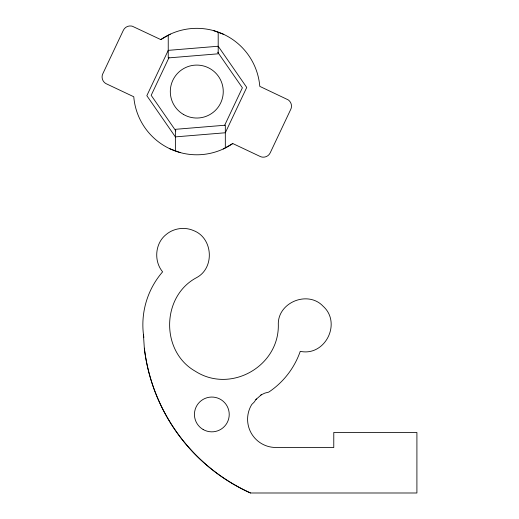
<?xml version="1.0" encoding="UTF-8"?>
<svg xmlns="http://www.w3.org/2000/svg" width="519" height="519" viewBox="0 0 519 519"><rect width="100%" height="100%" fill="white"/><g stroke="black" fill="none" stroke-linecap="round" stroke-linejoin="round"><path stroke-width="0.78" d="M255.867 399.572L261.258 394.829L264.872 393.104L268.745 392.111A80.932 80.932 0 0 0 299.716 352.829L300.235 351.331C325.147 356.702 341.976 322.954 323.052 306.184C308.215 290.368 278.534 301.915 278.288 323.603C280.039 365.869 230.838 394.083 195.332 371.247C160.462 351.558 161.201 296.193 196.759 277.542C215.002 267.707 212.933 237.799 193.516 230.566C184.595 226.628 173.58 228.224 166.138 234.536C155.019 243.275 153.624 261.076 162.616 271.846L162.246 272.261A80.932 80.932 0 0 0 143.419 334.333L144.327 348.184A182.461 182.461 0 0 0 250.521 492.992L416.906 492.992L416.913 432.489L333.788 432.424L333.769 447.547L275.706 447.475A28.208 28.208 0 0 1 251.793 404.45L254.07 402.231L256.38 398.955M261.258 394.829L260.577 395.257M169.012 57.583L151.178 95.327L175.87 130.957M224.552 125.546L242.386 87.802L217.695 52.172M160.78 39.593A63.221 63.221 0 0 1 259.792 86.368L288.032 99.784A7.564 7.564 0 0 1 289.102 100.621L289.343 100.861A7.564 7.564 0 0 1 291.477 106.071L291.47 106.408A7.564 7.564 0 0 1 290.75 109.36L270.211 152.846A7.564 7.564 0 0 1 263.088 157.173L262.75 157.153A7.564 7.564 0 0 1 260.142 156.453L232.784 143.536A63.221 63.221 0 0 1 133.772 96.761L106.116 83.689A7.564 7.564 0 0 1 105.253 83.15L104.981 82.949A7.564 7.564 0 0 1 102.113 76.377L102.146 76.04A7.564 7.564 0 0 1 102.814 73.769L123.353 30.284A7.564 7.564 0 0 1 131.151 26.008L131.489 26.06A7.564 7.564 0 0 1 132.475 26.3L160.78 39.593L170.349 34.131M223.215 148.998L232.784 143.536M213.452 30.576L223.786 34.397M169.778 148.732L180.112 152.554M143.419 334.333L143.854 337.48M225.324 147.792L225.324 125.202L175.377 129.322L175.377 150.795M218.194 32.334L218.194 53.807L168.24 57.927L168.24 35.337M250.521 492.992A182.48 182.48 0 0 1 144.327 348.184M168.24 50.362L146.832 95.684L175.377 136.886L225.324 132.767L246.733 87.445L218.194 46.243L168.24 50.362M203.137 429.511A17.393 17.393 0 0 0 229.229 414.447A17.393 17.393 0 0 0 203.137 399.383A17.393 17.393 0 0 0 203.137 429.511M183.33 114.362A26.469 26.469 0 0 0 223.254 91.811A26.469 26.469 0 0 0 183.758 68.514A26.469 26.469 0 0 0 183.33 114.362"/></g></svg>
